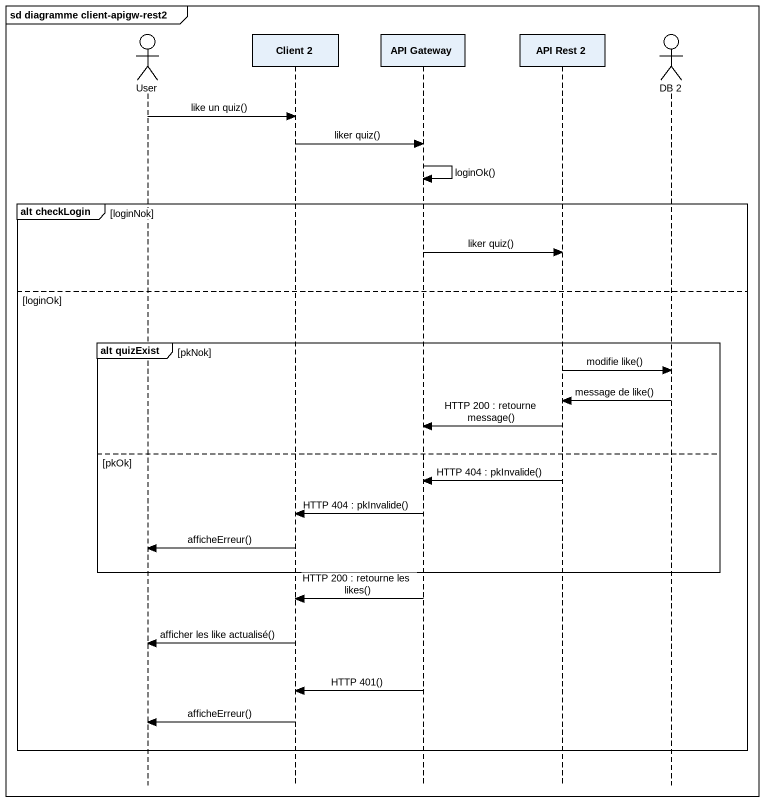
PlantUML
@startuml
mainframe sd diagramme client-apigw-rest2
hide footbox
actor User
participant "Client 2" as Client_2
participant "API Gateway" as API_Gateway
participant "API Rest 2" as API_Rest_2
actor "DB 2" as DB_2

User -> Client_2 : like un quiz()
Client_2 -> API_Gateway : liker quiz()
API_Gateway -> API_Gateway : loginOk()
group alt checkLogin [loginNok]
  API_Gateway -> API_Rest_2 : liker quiz()
else loginOk
  group alt quizExist [pkNok]
    API_Rest_2 -> DB_2 : modifie like()
    DB_2 -> API_Rest_2 : message de like()
    API_Rest_2 -> API_Gateway : HTTP 200 : retourne message()
  else pkOk
    API_Rest_2 -> API_Gateway : HTTP 404 : pkInvalide()
    API_Gateway -> Client_2 : HTTP 404 : pkInvalide()
    Client_2 -> User : afficheErreur()
  end
  API_Gateway -> Client_2 : HTTP 200 : retourne les likes()
  Client_2 -> User : afficher les like actualisé()
  API_Gateway -> Client_2 : HTTP 401()
  Client_2 -> User : afficheErreur()
end
@enduml
